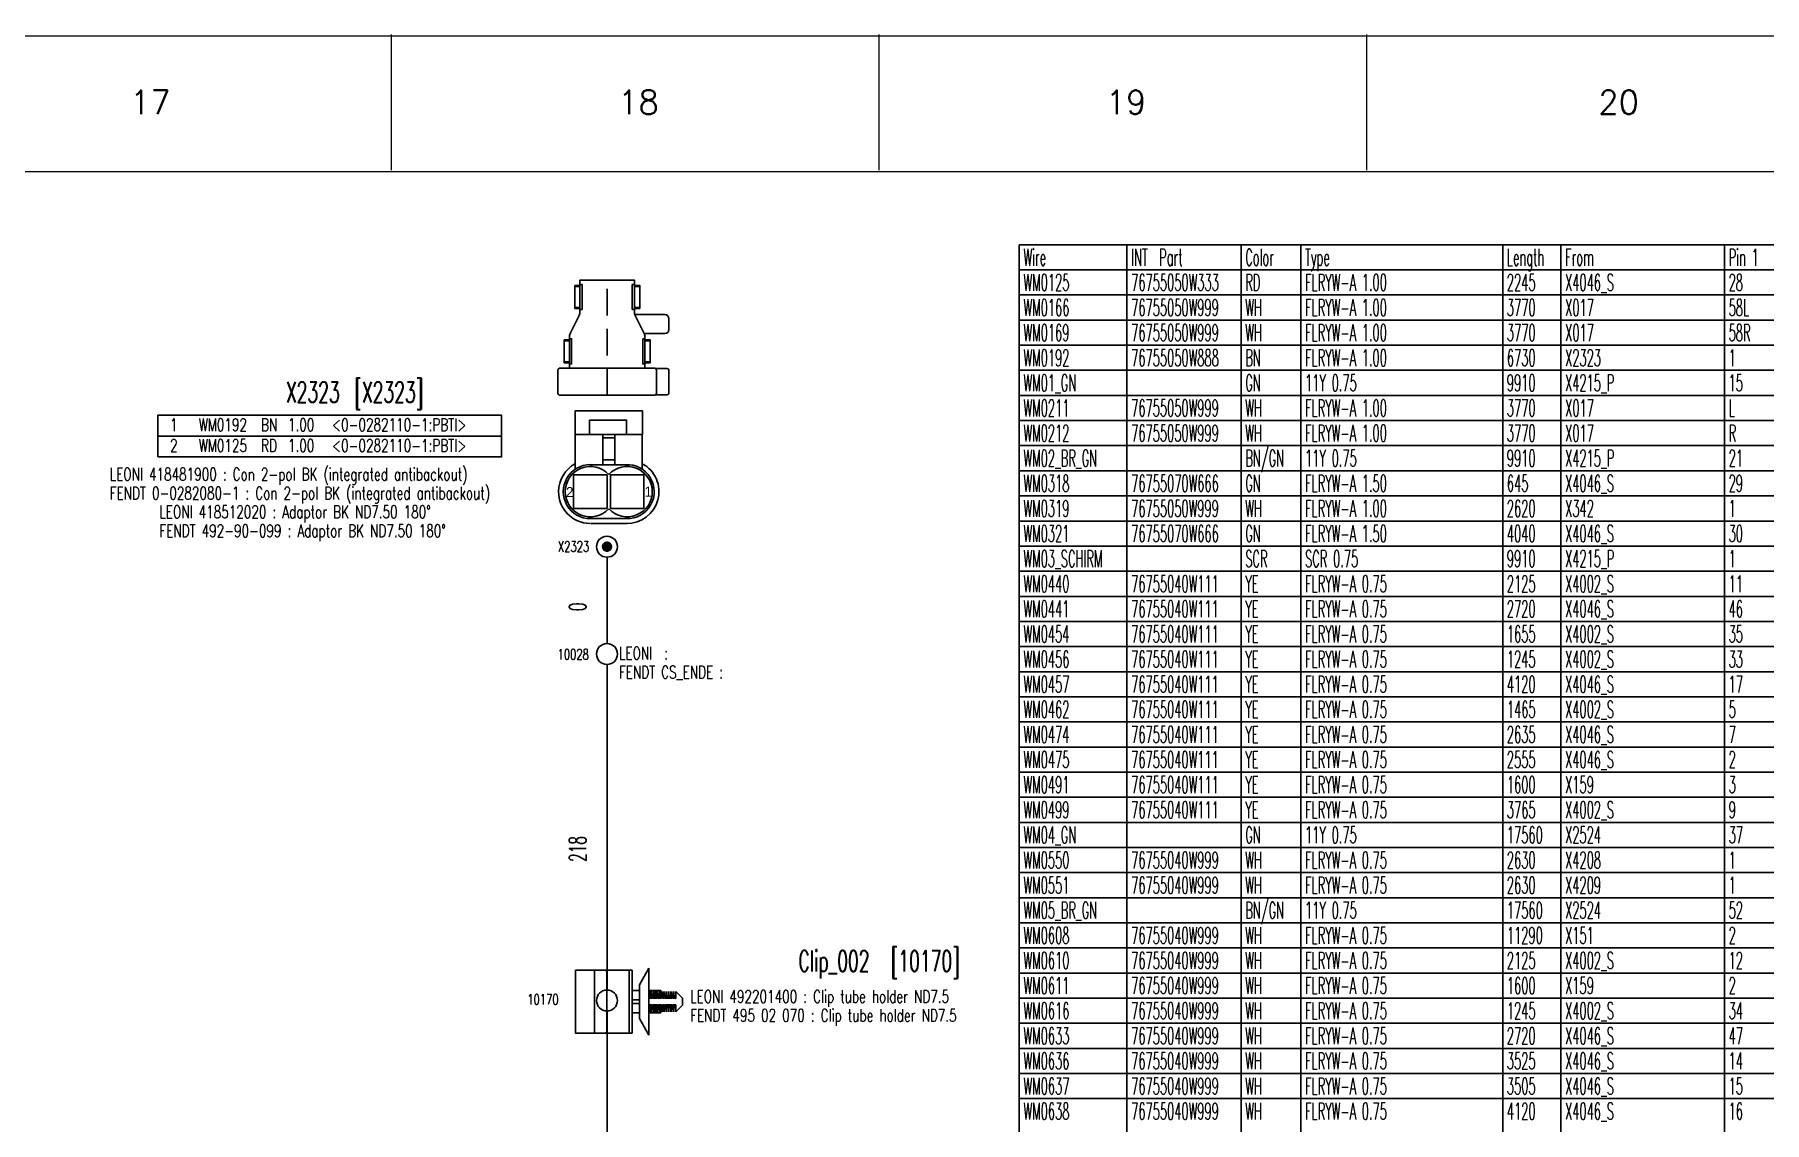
# Model space of a CAD drawing. Header units: millimetres. Extents: x -1 to 4489, y 0 to 1364.
# Drawn here: x 1926.4 to 2339.4, y 1103.8 to 1363.7 of the extents above; entities that cross this region are included whole.
import ezdxf

# ---------------------------------------------------------------- set-up
doc = ezdxf.new("R2010")
doc.units = ezdxf.units.MM
doc.linetypes.add('HIDDEN', pattern=[9.525, 6.35, -3.175])
for name, color, linetype in [('Drawingheader + Standards', 7, 'Continuous'), ('LAYER_0', 7, 'Continuous'), ('SYMBOLS', 7, 'Continuous')]:
    doc.layers.add(name, color=color, linetype=linetype)
doc.styles.add('DEFAULT', font='simplex.shx', dxfattribs={"bigfont": 'bigfont'})
doc.styles.add('HS-BUNDLE-DIMENSION', font='ROMANS.SHX', dxfattribs={"width": 0.6, "height": 4})
doc.styles.add('HS-COMP-DESCRIPTION', font='ROMANS.SHX', dxfattribs={"width": 0.6, "height": 5})
doc.styles.add('HS-NODE', font='ROMANS.SHX', dxfattribs={"width": 0.7, "height": 2.5})
doc.styles.add('HS-PART-NO', font='ROMANS.SHX', dxfattribs={"width": 0.7, "height": 3})
doc.styles.add('HS-TABLE-WIRE', font='ROMANS.SHX', dxfattribs={"width": 0.5, "height": 4})
doc.styles.add('HS-WIRE', font='ROMANS.SHX', dxfattribs={"width": 0.7, "height": 3})
doc.linetypes.add('NW_6_FHW_OPEN', pattern='A,0.0001,["=",Standard,S=0.4,R=0,X=0,Y=-0.2],-0.0001,["[]",Standard,S=0.3,R=0,X=-0.05,Y=-0.15],-0.2', length=0.2002)

# ---------------------------------------------------------------- blocks, each defined once
blk = doc.blocks.new('Rahmen')
at = {"layer": 'Drawingheader + Standards', "color": 0, "linetype": 'Continuous', "lineweight": 0}
for p, q in [((-7386.97, 743.98), (-2897.74, 743.92)), ((-5374.87, 744.28), (-5374.87, 711.86)), ((-5258.46, 744.28), (-5258.46, 711.86)), ((-5142.04, 744.28), (-5142.04, 711.86)), ((-7353.97, 711.56), (-2930.18, 711.56))]:
    blk.add_line(p, q, dxfattribs=at)
at = {"layer": 'Drawingheader + Standards', "color": 0, "linetype": 'Continuous', "lineweight": 0, "style": 'DEFAULT'}
for s, p in [('17', (-5437.27, 725.3)), ('18', (-5320.72, 725.3)), ('19', (-5204.3, 725.3)), ('20', (-5086.67, 725.3))]:
    blk.add_text(s, height=5.674, dxfattribs=at).set_placement(p)
blk = doc.blocks.new('492201400')
at = {"layer": 'SYMBOLS', "color": 7}
for points in [[(5.1, 23.932), (6.69, 25.542)], [(8.31, 25.542), (6.69, 25.542)], [(9.9, 23.932), (8.31, 25.542)], [(5.1, 23.932), (6.71, 23.932)], [(5.1, 23.472), (6.7, 23.592)], [(5.1, 23.472), (6.7, 23.472)], [(5.1, 23.032), (6.7, 23.162)], [(5.1, 23.032), (6.7, 23.032)], [(5.1, 22.592), (6.7, 22.712)], [(5.1, 22.592), (6.7, 22.592)], [(5.1, 22.112), (6.7, 22.232)], [(5.1, 22.112), (6.7, 22.112)], [(5.1, 21.622), (6.7, 21.742)], [(5.1, 21.622), (6.7, 21.622)], [(5.1, 21.202), (6.7, 21.332)], [(5.1, 21.202), (6.7, 21.202)], [(5.1, 21.202), (6.7, 21.202)], [(5.1, 20.792), (6.7, 20.922)], [(5.1, 20.792), (6.7, 20.792)], [(6.71, 23.932), (6.7, 23.592)], [(6.7, 23.472), (6.7, 23.162)], [(6.7, 23.032), (6.7, 22.712)], [(6.7, 22.592), (6.7, 22.232)], [(6.7, 22.112), (6.7, 21.742)], [(6.7, 21.622), (6.7, 21.332)], [(6.7, 21.202), (6.7, 20.922)], [(6.7, 20.792), (6.7, 20.522)], [(9.9, 23.932), (8.29, 23.932)], [(8.29, 23.932), (8.3, 23.592)], [(9.9, 23.472), (8.3, 23.592)], [(9.9, 23.472), (8.3, 23.472)], [(8.3, 23.472), (8.3, 23.162)], [(9.9, 23.032), (8.3, 23.162)], [(9.9, 23.032), (8.3, 23.032)], [(8.3, 23.032), (8.3, 22.712)], [(9.9, 22.592), (8.3, 22.712)], [(9.9, 22.592), (8.3, 22.592)], [(8.3, 22.592), (8.3, 22.232)], [(9.9, 22.112), (8.3, 22.232)], [(9.9, 22.112), (8.3, 22.112)], [(8.3, 22.112), (8.3, 21.742)], [(9.9, 21.622), (8.3, 21.742)], [(9.9, 21.622), (8.3, 21.622)], [(8.3, 21.622), (8.3, 21.332)], [(9.9, 21.202), (8.3, 21.332)], [(9.9, 21.202), (8.3, 21.202)], [(9.9, 21.202), (8.3, 21.202)], [(8.3, 21.202), (8.3, 20.922)], [(9.9, 20.792), (8.3, 20.922)], [(9.9, 20.792), (8.3, 20.792)], [(8.3, 20.792), (8.3, 20.522)], [(-0.5, 17.552), (15.5, 17.552)], [(3.49, 15.322), (-0.5, 17.552)], [(5.09, 20.382), (4.82, 20.382), (4.82, 17.712)], [(4.82, 17.712), (4.82, 17.552)], [(5.1, 20.392), (6.7, 20.522)], [(5.1, 20.392), (6.7, 20.392)], [(5.1, 19.952), (6.7, 20.082)], [(5.1, 19.952), (6.7, 19.952)], [(5.1, 19.542), (6.7, 19.662)], [(5.1, 19.542), (6.7, 19.542)], [(5.1, 19.082), (6.7, 19.212)], [(5.1, 19.082), (6.7, 19.082)], [(5.1, 18.682), (6.7, 18.812)], [(5.1, 18.682), (6.7, 18.682)], [(5.1, 18.262), (6.7, 18.382)], [(5.1, 18.262), (6.7, 18.262)], [(5.1, 17.822), (6.7, 17.942)], [(5.1, 17.822), (6.7, 17.822)], [(6.7, 20.392), (6.7, 20.082)], [(6.7, 19.952), (6.7, 19.662)], [(6.7, 19.542), (6.7, 19.212)], [(6.7, 19.082), (6.7, 18.812)], [(6.7, 18.382), (6.7, 18.682)], [(6.7, 17.942), (6.7, 18.262)], [(6.7, 17.822), (6.7, 17.552)], [(9.9, 20.392), (8.3, 20.522)], [(9.9, 20.392), (8.3, 20.392)], [(8.3, 20.392), (8.3, 20.082)], [(9.9, 19.952), (8.3, 20.082)], [(9.9, 19.952), (8.3, 19.952)], [(8.3, 19.952), (8.3, 19.662)], [(9.9, 19.542), (8.3, 19.662)], [(9.9, 19.542), (8.3, 19.542)], [(8.3, 19.542), (8.3, 19.212)], [(9.9, 19.082), (8.3, 19.212)], [(9.9, 19.082), (8.3, 19.082)], [(8.3, 19.082), (8.3, 18.812)], [(9.9, 18.682), (8.3, 18.812)], [(9.9, 18.682), (8.3, 18.682)], [(8.3, 18.382), (8.3, 18.682)], [(9.9, 18.262), (8.3, 18.382)], [(9.9, 18.262), (8.3, 18.262)], [(8.3, 17.942), (8.3, 18.262)], [(9.9, 17.822), (8.3, 17.942)], [(9.9, 17.822), (8.3, 17.822)], [(8.3, 17.822), (8.3, 17.552)], [(9.9, 20.382), (10.17, 20.382), (10.17, 17.712)], [(10.17, 17.712), (10.17, 17.552)], [(11.5, 15.292), (15.5, 17.552)], [(0, 0), (15, 0), (15, 13.5), (0, 13.5), (0, 0)], [(0, 12.836), (15, 12.836)], [(3.5, 15.292), (11.5, 15.292)], [(3.5, 15.292), (11.5, 15.292)], [(4.8, 15.292), (4.8, 13.501)], [(4.8, 13.501), (10.19, 13.501)], [(7.03, 15.292), (7.03, 13.501)], [(7.96, 15.292), (7.96, 13.501)], [(10.19, 15.292), (10.19, 13.501)], [(0.08, 4.535), (15, 4.535)], [(0.5, 7.523), (14.5, 7.523)]]:
    blk.add_lwpolyline(points, dxfattribs=at)
for centre, start, end in [((0.5, 7.023), 90, 180), ((14.5, 7.023), 0, 90)]:
    blk.add_arc(centre, 0.5, start, end, dxfattribs=at)
blk = doc.blocks.new('418481900')
at = {"layer": 'LAYER_0', "color": 7}
for points in [[(8.19, 21.3), (8.19, 26.96), (-7.83, 26.96), (-7.83, 21.12)], [(-1.26, 14.05), (-1.26, 21.3), (-7.89, 21.3)], [(-7.83, 13.05), (-7.83, 21.24)], [(-4.41, 21.29), (-4.41, 24.71), (4.4, 24.71), (4.4, 21.29)], [(-1.26, 21.3), (1.58, 21.3)], [(1.58, 14.05), (1.58, 21.3), (8.21, 21.3)], [(8.15, 13.05), (8.15, 21.24)], [(-1.26, 20.46), (1.63, 20.46)], [(-4.24, 14.05), (4.56, 14.05)], [(-1.26, 15.19), (1.58, 15.19)], [(-8.24, 3.6), (-0.24, 3.6), (-0.24, 11.61), (-8.24, 11.61), (-8.24, 3.6)], [(0.56, 3.6), (8.56, 3.6), (8.56, 11.61), (0.56, 11.61), (0.56, 3.6)], [(-4.24, 1.16), (4.56, 1.16)], [(-4.24, 0.02), (4.56, 0.02)]]:
    blk.add_lwpolyline(points, dxfattribs=at)
for centre, radius, start, end in [((-4.24, 7.61), 7.59, 118.22, 180), ((-4.24, 7.61), 6.45, 90, 270.03), ((-4.24, 7.61), 6, 42.813, 317.13), ((4.56, 7.61), 6, 223.38, 137.13), ((4.56, 7.61), 6.45, 268.59, 93.125), ((4.56, 7.61), 7.59, 268.59, 61.781), ((-4.24, 7.61), 7.59, 180, 268.88)]:
    blk.add_arc(centre, radius, start, end, dxfattribs=at)
for s, p in [('2', (-10.05, 6.31)), ('1', (8.69, 6.42))]:
    blk.add_text(s, height=2.4, dxfattribs=at).set_placement(p)
blk = doc.blocks.new('418512020')
at = {"layer": 'LAYER_0', "color": 7}
for points in [[(139.62, 95.967), (139.62, 103.5), (126.62, 103.5), (126.62, 95.968)], [(125.36, 102.25), (125.36, 96.747), (126.62, 96.747), (126.62, 102.25), (125.36, 102.25)], [(125.36, 102), (125.36, 96.997), (126.62, 96.997), (126.62, 102), (125.36, 102)], [(126.62, 102.5), (126.62, 96.497), (127.12, 96.497), (127.12, 102.5), (126.62, 102.5)], [(139.12, 102.5), (139.12, 96.497), (139.62, 96.497), (139.62, 102.5), (139.12, 102.5)], [(139.62, 102.25), (139.62, 96.747), (140.88, 96.747), (140.88, 102.25), (139.62, 102.25)], [(139.62, 102), (139.62, 96.996), (140.88, 96.996), (140.88, 102), (139.62, 102)], [(126.41, 95.075), (124.34, 90.935)], [(139.74, 95.259), (146.87, 95.259)], [(139.83, 95.077), (141.91, 90.919)], [(147.87, 94.259), (147.87, 91.736)], [(122.86, 89.247), (122.86, 83.747), (124.12, 83.747), (124.12, 89.247), (122.86, 89.247)], [(122.86, 88.996), (122.86, 83.996), (124.12, 83.996), (124.12, 88.996), (122.86, 88.996)], [(124.12, 90.005), (124.12, 82.497), (142.12, 82.497), (142.12, 90.023)], [(124.12, 89.496), (124.12, 83.496), (124.62, 83.496), (124.62, 89.496), (124.12, 89.496)], [(141.62, 89.496), (141.62, 83.496), (142.12, 83.496), (142.12, 89.496), (141.62, 89.496)], [(142, 90.736), (146.87, 90.736)], [(142.12, 89.246), (142.12, 83.746), (143.38, 83.746), (143.38, 89.246), (142.12, 89.246)], [(142.12, 88.996), (142.12, 83.996), (143.38, 83.996), (143.38, 88.996), (142.12, 88.996)], [(121.37, 81.997), (121.37, 76.497)], [(144.37, 82.497), (121.87, 82.497)], [(144.87, 82.359), (144.71, 82.359)], [(144.87, 82.359), (147.37, 82.359)], [(144.87, 76.497), (144.87, 81.997)], [(147.87, 76.639), (147.87, 81.859)], [(121.87, 75.997), (144.37, 75.997)], [(121.87, 75.997), (144.37, 75.997)], [(121.87, 75.997), (144.37, 75.997)], [(144.86, 76.139), (144.69, 76.139)], [(144.86, 76.139), (147.37, 76.139)]]:
    blk.add_lwpolyline(points, dxfattribs=at)
at = {"layer": 'LAYER_0', "color": 7, "linetype": 'HIDDEN'}
blk.add_lwpolyline([(133.12, 75.997), (133.12, 103.52)], dxfattribs=at)
at = {"layer": 'LAYER_0', "color": 7}
for centre, radius, start, end in [((124.62, 95.968), 2, 333.48, 0), ((141.62, 95.967), 2, 180, 206.43), ((146.87, 94.259), 1, 0, 90), ((126.12, 90.005), 2, 152.42, 180), ((140.12, 90.023), 2, 0, 26.607), ((146.87, 91.736), 1, 270, 0), ((121.87, 81.997), 0.5, 90, 180), ((144.37, 81.997), 0.5, 0, 90), ((147.37, 81.859), 0.5, 0, 90), ((121.87, 76.497), 0.5, 180, 270), ((144.37, 76.497), 0.5, 270, 0), ((147.37, 76.639), 0.5, 270, 0)]:
    blk.add_arc(centre, radius, start, end, dxfattribs=at)

msp = doc.modelspace()

# ---------------------------------------------------------------- linework, layer by layer
at = {"color": 7, "linetype": 'Continuous'}
for points in [[(2161.47, 1013.44), (2161.47, 1313.44)], [(2161.47, 1313.44), (2629.95, 1313.44)], [(2187.19, 1013.44), (2187.19, 1313.44)], [(2214.43, 1013.44), (2214.43, 1313.44)], [(2228.71, 1013.44), (2228.71, 1313.44)], [(2276.9, 1013.44), (2276.9, 1313.44)], [(2290.81, 1013.44), (2290.81, 1313.44)], [(2329.85, 1013.44), (2329.85, 1313.44)], [(2161.47, 1307.44), (2629.95, 1307.44)], [(2161.47, 1301.44), (2629.95, 1301.44)], [(2161.47, 1295.44), (2629.95, 1295.44)], [(2161.47, 1289.44), (2629.95, 1289.44)], [(2161.47, 1283.44), (2629.95, 1283.44)], [(2161.47, 1277.44), (2629.95, 1277.44)], [(1955.75, 1267.74), (1955.75, 1272.72), (2037.85, 1272.72), (2037.85, 1267.74), (1955.75, 1267.74)], [(2161.47, 1271.44), (2629.95, 1271.44)], [(1955.75, 1262.76), (1955.75, 1267.74), (2037.85, 1267.74), (2037.85, 1262.76), (1955.75, 1262.76)], [(2161.47, 1265.44), (2629.95, 1265.44)], [(2161.47, 1259.44), (2629.95, 1259.44)], [(2161.47, 1253.44), (2629.95, 1253.44)], [(2161.47, 1247.44), (2629.95, 1247.44)], [(2161.47, 1241.44), (2629.95, 1241.44)], [(2161.47, 1235.44), (2629.95, 1235.44)], [(2161.47, 1229.44), (2629.95, 1229.44)], [(2161.47, 1223.44), (2629.95, 1223.44)], [(2161.47, 1217.44), (2629.95, 1217.44)], [(2161.47, 1211.44), (2629.95, 1211.44)], [(2161.47, 1205.44), (2629.95, 1205.44)], [(2161.47, 1199.44), (2629.95, 1199.44)], [(2161.47, 1193.44), (2629.95, 1193.44)], [(2161.47, 1187.44), (2629.95, 1187.44)], [(2161.47, 1181.44), (2629.95, 1181.44)], [(2161.47, 1175.44), (2629.95, 1175.44)], [(2161.47, 1169.44), (2629.95, 1169.44)], [(2161.47, 1163.44), (2629.95, 1163.44)], [(2161.47, 1157.44), (2629.95, 1157.44)], [(2161.47, 1151.44), (2629.95, 1151.44)], [(2161.47, 1145.44), (2629.95, 1145.44)], [(2161.47, 1139.44), (2629.95, 1139.44)], [(2161.47, 1133.44), (2629.95, 1133.44)], [(2161.47, 1127.44), (2629.95, 1127.44)], [(2161.47, 1121.44), (2629.95, 1121.44)], [(2161.47, 1115.44), (2629.95, 1115.44)], [(2161.47, 1109.44), (2629.95, 1109.44)]]:
    msp.add_lwpolyline(points, dxfattribs=at)
msp.add_lwpolyline([(2062.41, 1241.3, 1.25, 1.25, 1), (2063.66, 1241.3, 1.25, 1.25, 1)], format="xyseb", close=True, dxfattribs=at)
at = {"color": 7, "ltscale": 8}
msp.add_lwpolyline([(2063.03, 1218.16), (2063.03, 1238.8)], dxfattribs=at)
at = {"color": 7, "linetype": 'NW_6_FHW_OPEN', "ltscale": 8}
for points in [[(2063.03, 1135.38), (2063.03, 1213.16)], [(2063.03, 1053.74), (2063.03, 1130.38)]]:
    msp.add_lwpolyline(points, dxfattribs=at)
at = {"color": 7, "linetype": 'Continuous'}
for centre in [(2063.03, 1241.3), (2063.03, 1215.66), (2063.03, 1132.88)]:
    msp.add_circle(centre, 2.5, dxfattribs=at)

# ---------------------------------------------------------------- block references
for name, p in [('Rahmen', (7386.39, 619.37)), ('418512020', (1929.95, 1201.48)), ('418481900', (2063.29, 1246.84))]:
    msp.add_blockref(name, p)
at = {"rotation": 270}
msp.add_blockref('492201400', (2055.5, 1140.11), dxfattribs=at)

# ---------------------------------------------------------------- texts
at = {"color": 1, "linetype": 'Continuous', "style": 'HS-TABLE-WIRE', "width": 0.5}
for s, p in [('Wire', (2162.47, 1308.44)), ('INT  Part', (2188.19, 1308.44)), ('Color', (2215.43, 1308.44)), ('Type', (2229.71, 1308.44)), ('Length', (2277.9, 1308.44)), ('From', (2291.81, 1308.44)), ('Pin 1', (2330.85, 1308.44))]:
    msp.add_text(s, height=4, dxfattribs=at).set_placement(p)
at = {"color": 92, "linetype": 'Continuous'}
for s, height, style, width, p in [('WM0125', 4, 'HS-TABLE-WIRE', 0.5, (2162.47, 1302.44)), ('76755050W333', 4, 'HS-TABLE-WIRE', 0.5, (2188.19, 1302.44)), ('RD', 4, 'HS-TABLE-WIRE', 0.5, (2215.43, 1302.44)), ('FLRYW-A 1.00', 4, 'HS-TABLE-WIRE', 0.5, (2229.71, 1302.44)), ('2245', 4, 'HS-TABLE-WIRE', 0.5, (2277.9, 1302.44)), ('X4046_S      ', 4, 'HS-TABLE-WIRE', 0.5, (2291.81, 1302.44)), ('28', 4, 'HS-TABLE-WIRE', 0.5, (2330.85, 1302.44)), ('WM0166', 4, 'HS-TABLE-WIRE', 0.5, (2162.47, 1296.44)), ('76755050W999', 4, 'HS-TABLE-WIRE', 0.5, (2188.19, 1296.44)), ('WH', 4, 'HS-TABLE-WIRE', 0.5, (2215.43, 1296.44)), ('FLRYW-A 1.00', 4, 'HS-TABLE-WIRE', 0.5, (2229.71, 1296.44)), ('3770', 4, 'HS-TABLE-WIRE', 0.5, (2277.9, 1296.44)), ('X017      ', 4, 'HS-TABLE-WIRE', 0.5, (2291.81, 1296.44)), ('58L', 4, 'HS-TABLE-WIRE', 0.5, (2330.85, 1296.44)), ('WM0169', 4, 'HS-TABLE-WIRE', 0.5, (2162.47, 1290.44)), ('76755050W999', 4, 'HS-TABLE-WIRE', 0.5, (2188.19, 1290.44)), ('WH', 4, 'HS-TABLE-WIRE', 0.5, (2215.43, 1290.44)), ('FLRYW-A 1.00', 4, 'HS-TABLE-WIRE', 0.5, (2229.71, 1290.44)), ('3770', 4, 'HS-TABLE-WIRE', 0.5, (2277.9, 1290.44)), ('X017      ', 4, 'HS-TABLE-WIRE', 0.5, (2291.81, 1290.44)), ('58R', 4, 'HS-TABLE-WIRE', 0.5, (2330.85, 1290.44)), ('WM0192', 4, 'HS-TABLE-WIRE', 0.5, (2162.47, 1284.44)), ('76755050W888', 4, 'HS-TABLE-WIRE', 0.5, (2188.19, 1284.44)), ('BN', 4, 'HS-TABLE-WIRE', 0.5, (2215.43, 1284.44)), ('FLRYW-A 1.00', 4, 'HS-TABLE-WIRE', 0.5, (2229.71, 1284.44)), ('6730', 4, 'HS-TABLE-WIRE', 0.5, (2277.9, 1284.44)), ('X2323      ', 4, 'HS-TABLE-WIRE', 0.5, (2291.81, 1284.44)), ('1', 4, 'HS-TABLE-WIRE', 0.5, (2330.85, 1284.44)), ('WM01_GN', 4, 'HS-TABLE-WIRE', 0.5, (2162.47, 1278.44)), ('GN', 4, 'HS-TABLE-WIRE', 0.5, (2215.43, 1278.44)), ('11Y 0.75', 4, 'HS-TABLE-WIRE', 0.5, (2229.71, 1278.44)), ('9910', 4, 'HS-TABLE-WIRE', 0.5, (2277.9, 1278.44)), ('X4215_P      ', 4, 'HS-TABLE-WIRE', 0.5, (2291.81, 1278.44)), ('15', 4, 'HS-TABLE-WIRE', 0.5, (2330.85, 1278.44)), ('WM0211', 4, 'HS-TABLE-WIRE', 0.5, (2162.47, 1272.44)), ('76755050W999', 4, 'HS-TABLE-WIRE', 0.5, (2188.19, 1272.44)), ('WH', 4, 'HS-TABLE-WIRE', 0.5, (2215.43, 1272.44)), ('FLRYW-A 1.00', 4, 'HS-TABLE-WIRE', 0.5, (2229.71, 1272.44)), ('3770', 4, 'HS-TABLE-WIRE', 0.5, (2277.9, 1272.44)), ('X017      ', 4, 'HS-TABLE-WIRE', 0.5, (2291.81, 1272.44)), ('L', 4, 'HS-TABLE-WIRE', 0.5, (2330.85, 1272.44)), ('WM0192 ', 3, 'HS-WIRE', 0.7, (1965.55, 1268.94)), ('BN ', 3, 'HS-WIRE', 0.7, (1980.45, 1268.94)), ('1.00 ', 3, 'HS-WIRE', 0.7, (1986.85, 1268.94)), (' <0-0282110-1:PBTI>  ', 3, 'HS-WIRE', 0.7, (1995.95, 1268.94)), ('WM0212', 4, 'HS-TABLE-WIRE', 0.5, (2162.47, 1266.44)), ('76755050W999', 4, 'HS-TABLE-WIRE', 0.5, (2188.19, 1266.44)), ('WH', 4, 'HS-TABLE-WIRE', 0.5, (2215.43, 1266.44)), ('FLRYW-A 1.00', 4, 'HS-TABLE-WIRE', 0.5, (2229.71, 1266.44)), ('3770', 4, 'HS-TABLE-WIRE', 0.5, (2277.9, 1266.44)), ('X017      ', 4, 'HS-TABLE-WIRE', 0.5, (2291.81, 1266.44)), ('R', 4, 'HS-TABLE-WIRE', 0.5, (2330.85, 1266.44)), ('WM0125 ', 3, 'HS-WIRE', 0.7, (1965.55, 1263.96)), ('RD ', 3, 'HS-WIRE', 0.7, (1980.45, 1263.96)), ('1.00 ', 3, 'HS-WIRE', 0.7, (1986.85, 1263.96)), (' <0-0282110-1:PBTI>  ', 3, 'HS-WIRE', 0.7, (1995.95, 1263.96)), ('WM02_BR_GN', 4, 'HS-TABLE-WIRE', 0.5, (2162.47, 1260.44)), ('BN/GN', 4, 'HS-TABLE-WIRE', 0.5, (2215.43, 1260.44)), ('11Y 0.75', 4, 'HS-TABLE-WIRE', 0.5, (2229.71, 1260.44)), ('9910', 4, 'HS-TABLE-WIRE', 0.5, (2277.9, 1260.44)), ('X4215_P      ', 4, 'HS-TABLE-WIRE', 0.5, (2291.81, 1260.44)), ('21', 4, 'HS-TABLE-WIRE', 0.5, (2330.85, 1260.44)), ('WM0318', 4, 'HS-TABLE-WIRE', 0.5, (2162.47, 1254.44)), ('76755070W666', 4, 'HS-TABLE-WIRE', 0.5, (2188.19, 1254.44)), ('GN', 4, 'HS-TABLE-WIRE', 0.5, (2215.43, 1254.44)), ('FLRYW-A 1.50', 4, 'HS-TABLE-WIRE', 0.5, (2229.71, 1254.44)), ('645', 4, 'HS-TABLE-WIRE', 0.5, (2277.9, 1254.44)), ('X4046_S      ', 4, 'HS-TABLE-WIRE', 0.5, (2291.81, 1254.44)), ('29', 4, 'HS-TABLE-WIRE', 0.5, (2330.85, 1254.44)), ('WM0319', 4, 'HS-TABLE-WIRE', 0.5, (2162.47, 1248.44)), ('76755050W999', 4, 'HS-TABLE-WIRE', 0.5, (2188.19, 1248.44)), ('WH', 4, 'HS-TABLE-WIRE', 0.5, (2215.43, 1248.44)), ('FLRYW-A 1.00', 4, 'HS-TABLE-WIRE', 0.5, (2229.71, 1248.44)), ('2620', 4, 'HS-TABLE-WIRE', 0.5, (2277.9, 1248.44)), ('X342      ', 4, 'HS-TABLE-WIRE', 0.5, (2291.81, 1248.44)), ('1', 4, 'HS-TABLE-WIRE', 0.5, (2330.85, 1248.44)), ('WM0321', 4, 'HS-TABLE-WIRE', 0.5, (2162.47, 1242.44)), ('76755070W666', 4, 'HS-TABLE-WIRE', 0.5, (2188.19, 1242.44)), ('GN', 4, 'HS-TABLE-WIRE', 0.5, (2215.43, 1242.44)), ('FLRYW-A 1.50', 4, 'HS-TABLE-WIRE', 0.5, (2229.71, 1242.44)), ('4040', 4, 'HS-TABLE-WIRE', 0.5, (2277.9, 1242.44)), ('X4046_S      ', 4, 'HS-TABLE-WIRE', 0.5, (2291.81, 1242.44)), ('30', 4, 'HS-TABLE-WIRE', 0.5, (2330.85, 1242.44)), ('WM03_SCHIRM', 4, 'HS-TABLE-WIRE', 0.5, (2162.47, 1236.44)), ('SCR', 4, 'HS-TABLE-WIRE', 0.5, (2215.43, 1236.44)), ('SCR 0.75', 4, 'HS-TABLE-WIRE', 0.5, (2229.71, 1236.44)), ('9910', 4, 'HS-TABLE-WIRE', 0.5, (2277.9, 1236.44)), ('X4215_P      ', 4, 'HS-TABLE-WIRE', 0.5, (2291.81, 1236.44)), ('1', 4, 'HS-TABLE-WIRE', 0.5, (2330.85, 1236.44)), ('WM0440', 4, 'HS-TABLE-WIRE', 0.5, (2162.47, 1230.44)), ('76755040W111', 4, 'HS-TABLE-WIRE', 0.5, (2188.19, 1230.44)), ('YE', 4, 'HS-TABLE-WIRE', 0.5, (2215.43, 1230.44)), ('FLRYW-A 0.75', 4, 'HS-TABLE-WIRE', 0.5, (2229.71, 1230.44)), ('2125', 4, 'HS-TABLE-WIRE', 0.5, (2277.9, 1230.44)), ('X4002_S      ', 4, 'HS-TABLE-WIRE', 0.5, (2291.81, 1230.44)), ('11', 4, 'HS-TABLE-WIRE', 0.5, (2330.85, 1230.44)), ('WM0441', 4, 'HS-TABLE-WIRE', 0.5, (2162.47, 1224.44)), ('76755040W111', 4, 'HS-TABLE-WIRE', 0.5, (2188.19, 1224.44)), ('YE', 4, 'HS-TABLE-WIRE', 0.5, (2215.43, 1224.44)), ('FLRYW-A 0.75', 4, 'HS-TABLE-WIRE', 0.5, (2229.71, 1224.44)), ('2720', 4, 'HS-TABLE-WIRE', 0.5, (2277.9, 1224.44)), ('X4046_S      ', 4, 'HS-TABLE-WIRE', 0.5, (2291.81, 1224.44)), ('46', 4, 'HS-TABLE-WIRE', 0.5, (2330.85, 1224.44)), ('WM0454', 4, 'HS-TABLE-WIRE', 0.5, (2162.47, 1218.44)), ('76755040W111', 4, 'HS-TABLE-WIRE', 0.5, (2188.19, 1218.44)), ('YE', 4, 'HS-TABLE-WIRE', 0.5, (2215.43, 1218.44)), ('FLRYW-A 0.75', 4, 'HS-TABLE-WIRE', 0.5, (2229.71, 1218.44)), ('1655', 4, 'HS-TABLE-WIRE', 0.5, (2277.9, 1218.44)), ('X4002_S      ', 4, 'HS-TABLE-WIRE', 0.5, (2291.81, 1218.44)), ('35', 4, 'HS-TABLE-WIRE', 0.5, (2330.85, 1218.44)), ('WM0456', 4, 'HS-TABLE-WIRE', 0.5, (2162.47, 1212.44)), ('76755040W111', 4, 'HS-TABLE-WIRE', 0.5, (2188.19, 1212.44)), ('YE', 4, 'HS-TABLE-WIRE', 0.5, (2215.43, 1212.44)), ('FLRYW-A 0.75', 4, 'HS-TABLE-WIRE', 0.5, (2229.71, 1212.44)), ('1245', 4, 'HS-TABLE-WIRE', 0.5, (2277.9, 1212.44)), ('X4002_S      ', 4, 'HS-TABLE-WIRE', 0.5, (2291.81, 1212.44)), ('33', 4, 'HS-TABLE-WIRE', 0.5, (2330.85, 1212.44)), ('WM0457', 4, 'HS-TABLE-WIRE', 0.5, (2162.47, 1206.44)), ('76755040W111', 4, 'HS-TABLE-WIRE', 0.5, (2188.19, 1206.44)), ('YE', 4, 'HS-TABLE-WIRE', 0.5, (2215.43, 1206.44)), ('FLRYW-A 0.75', 4, 'HS-TABLE-WIRE', 0.5, (2229.71, 1206.44)), ('4120', 4, 'HS-TABLE-WIRE', 0.5, (2277.9, 1206.44)), ('X4046_S      ', 4, 'HS-TABLE-WIRE', 0.5, (2291.81, 1206.44)), ('17', 4, 'HS-TABLE-WIRE', 0.5, (2330.85, 1206.44)), ('WM0462', 4, 'HS-TABLE-WIRE', 0.5, (2162.47, 1200.44)), ('76755040W111', 4, 'HS-TABLE-WIRE', 0.5, (2188.19, 1200.44)), ('YE', 4, 'HS-TABLE-WIRE', 0.5, (2215.43, 1200.44)), ('FLRYW-A 0.75', 4, 'HS-TABLE-WIRE', 0.5, (2229.71, 1200.44)), ('1465', 4, 'HS-TABLE-WIRE', 0.5, (2277.9, 1200.44)), ('X4002_S      ', 4, 'HS-TABLE-WIRE', 0.5, (2291.81, 1200.44)), ('5', 4, 'HS-TABLE-WIRE', 0.5, (2330.85, 1200.44)), ('WM0474', 4, 'HS-TABLE-WIRE', 0.5, (2162.47, 1194.44)), ('76755040W111', 4, 'HS-TABLE-WIRE', 0.5, (2188.19, 1194.44)), ('YE', 4, 'HS-TABLE-WIRE', 0.5, (2215.43, 1194.44)), ('FLRYW-A 0.75', 4, 'HS-TABLE-WIRE', 0.5, (2229.71, 1194.44)), ('2635', 4, 'HS-TABLE-WIRE', 0.5, (2277.9, 1194.44)), ('X4046_S      ', 4, 'HS-TABLE-WIRE', 0.5, (2291.81, 1194.44)), ('7', 4, 'HS-TABLE-WIRE', 0.5, (2330.85, 1194.44)), ('WM0475', 4, 'HS-TABLE-WIRE', 0.5, (2162.47, 1188.44)), ('76755040W111', 4, 'HS-TABLE-WIRE', 0.5, (2188.19, 1188.44)), ('YE', 4, 'HS-TABLE-WIRE', 0.5, (2215.43, 1188.44)), ('FLRYW-A 0.75', 4, 'HS-TABLE-WIRE', 0.5, (2229.71, 1188.44)), ('2555', 4, 'HS-TABLE-WIRE', 0.5, (2277.9, 1188.44)), ('X4046_S      ', 4, 'HS-TABLE-WIRE', 0.5, (2291.81, 1188.44)), ('2', 4, 'HS-TABLE-WIRE', 0.5, (2330.85, 1188.44)), ('WM0491', 4, 'HS-TABLE-WIRE', 0.5, (2162.47, 1182.44)), ('76755040W111', 4, 'HS-TABLE-WIRE', 0.5, (2188.19, 1182.44)), ('YE', 4, 'HS-TABLE-WIRE', 0.5, (2215.43, 1182.44)), ('FLRYW-A 0.75', 4, 'HS-TABLE-WIRE', 0.5, (2229.71, 1182.44)), ('1600', 4, 'HS-TABLE-WIRE', 0.5, (2277.9, 1182.44)), ('X159      ', 4, 'HS-TABLE-WIRE', 0.5, (2291.81, 1182.44)), ('3', 4, 'HS-TABLE-WIRE', 0.5, (2330.85, 1182.44)), ('WM0499', 4, 'HS-TABLE-WIRE', 0.5, (2162.47, 1176.44)), ('76755040W111', 4, 'HS-TABLE-WIRE', 0.5, (2188.19, 1176.44)), ('YE', 4, 'HS-TABLE-WIRE', 0.5, (2215.43, 1176.44)), ('FLRYW-A 0.75', 4, 'HS-TABLE-WIRE', 0.5, (2229.71, 1176.44)), ('3765', 4, 'HS-TABLE-WIRE', 0.5, (2277.9, 1176.44)), ('X4002_S      ', 4, 'HS-TABLE-WIRE', 0.5, (2291.81, 1176.44)), ('9', 4, 'HS-TABLE-WIRE', 0.5, (2330.85, 1176.44)), ('WM04_GN', 4, 'HS-TABLE-WIRE', 0.5, (2162.47, 1170.44)), ('GN', 4, 'HS-TABLE-WIRE', 0.5, (2215.43, 1170.44)), ('11Y 0.75', 4, 'HS-TABLE-WIRE', 0.5, (2229.71, 1170.44)), ('17560', 4, 'HS-TABLE-WIRE', 0.5, (2277.9, 1170.44)), ('X2524      ', 4, 'HS-TABLE-WIRE', 0.5, (2291.81, 1170.44)), ('37', 4, 'HS-TABLE-WIRE', 0.5, (2330.85, 1170.44)), ('WM0550', 4, 'HS-TABLE-WIRE', 0.5, (2162.47, 1164.44)), ('76755040W999', 4, 'HS-TABLE-WIRE', 0.5, (2188.19, 1164.44)), ('WH', 4, 'HS-TABLE-WIRE', 0.5, (2215.43, 1164.44)), ('FLRYW-A 0.75', 4, 'HS-TABLE-WIRE', 0.5, (2229.71, 1164.44)), ('2630', 4, 'HS-TABLE-WIRE', 0.5, (2277.9, 1164.44)), ('X4208      ', 4, 'HS-TABLE-WIRE', 0.5, (2291.81, 1164.44)), ('1', 4, 'HS-TABLE-WIRE', 0.5, (2330.85, 1164.44)), ('WM0551', 4, 'HS-TABLE-WIRE', 0.5, (2162.47, 1158.44)), ('76755040W999', 4, 'HS-TABLE-WIRE', 0.5, (2188.19, 1158.44)), ('WH', 4, 'HS-TABLE-WIRE', 0.5, (2215.43, 1158.44)), ('FLRYW-A 0.75', 4, 'HS-TABLE-WIRE', 0.5, (2229.71, 1158.44)), ('2630', 4, 'HS-TABLE-WIRE', 0.5, (2277.9, 1158.44)), ('X4209      ', 4, 'HS-TABLE-WIRE', 0.5, (2291.81, 1158.44)), ('1', 4, 'HS-TABLE-WIRE', 0.5, (2330.85, 1158.44)), ('BN/GN', 4, 'HS-TABLE-WIRE', 0.5, (2215.43, 1152.44)), ('WM05_BR_GN', 4, 'HS-TABLE-WIRE', 0.5, (2162.47, 1152.44)), ('11Y 0.75', 4, 'HS-TABLE-WIRE', 0.5, (2229.71, 1152.44)), ('17560', 4, 'HS-TABLE-WIRE', 0.5, (2277.9, 1152.44)), ('X2524      ', 4, 'HS-TABLE-WIRE', 0.5, (2291.81, 1152.44)), ('52', 4, 'HS-TABLE-WIRE', 0.5, (2330.85, 1152.44)), ('WM0608', 4, 'HS-TABLE-WIRE', 0.5, (2162.47, 1146.44)), ('76755040W999', 4, 'HS-TABLE-WIRE', 0.5, (2188.19, 1146.44)), ('WH', 4, 'HS-TABLE-WIRE', 0.5, (2215.43, 1146.44)), ('FLRYW-A 0.75', 4, 'HS-TABLE-WIRE', 0.5, (2229.71, 1146.44)), ('11290', 4, 'HS-TABLE-WIRE', 0.5, (2277.9, 1146.44)), ('X151      ', 4, 'HS-TABLE-WIRE', 0.5, (2291.81, 1146.44)), ('2', 4, 'HS-TABLE-WIRE', 0.5, (2330.85, 1146.44)), ('WM0610', 4, 'HS-TABLE-WIRE', 0.5, (2162.47, 1140.44)), ('76755040W999', 4, 'HS-TABLE-WIRE', 0.5, (2188.19, 1140.44)), ('WH', 4, 'HS-TABLE-WIRE', 0.5, (2215.43, 1140.44)), ('FLRYW-A 0.75', 4, 'HS-TABLE-WIRE', 0.5, (2229.71, 1140.44)), ('2125', 4, 'HS-TABLE-WIRE', 0.5, (2277.9, 1140.44)), ('X4002_S      ', 4, 'HS-TABLE-WIRE', 0.5, (2291.81, 1140.44)), ('12', 4, 'HS-TABLE-WIRE', 0.5, (2330.85, 1140.44)), ('WM0611', 4, 'HS-TABLE-WIRE', 0.5, (2162.47, 1134.44)), ('76755040W999', 4, 'HS-TABLE-WIRE', 0.5, (2188.19, 1134.44)), ('WH', 4, 'HS-TABLE-WIRE', 0.5, (2215.43, 1134.44)), ('FLRYW-A 0.75', 4, 'HS-TABLE-WIRE', 0.5, (2229.71, 1134.44)), ('1600', 4, 'HS-TABLE-WIRE', 0.5, (2277.9, 1134.44)), ('X159      ', 4, 'HS-TABLE-WIRE', 0.5, (2291.81, 1134.44)), ('2', 4, 'HS-TABLE-WIRE', 0.5, (2330.85, 1134.44)), ('WM0616', 4, 'HS-TABLE-WIRE', 0.5, (2162.47, 1128.44)), ('76755040W999', 4, 'HS-TABLE-WIRE', 0.5, (2188.19, 1128.44)), ('WH', 4, 'HS-TABLE-WIRE', 0.5, (2215.43, 1128.44)), ('FLRYW-A 0.75', 4, 'HS-TABLE-WIRE', 0.5, (2229.71, 1128.44)), ('1245', 4, 'HS-TABLE-WIRE', 0.5, (2277.9, 1128.44)), ('X4002_S      ', 4, 'HS-TABLE-WIRE', 0.5, (2291.81, 1128.44)), ('34', 4, 'HS-TABLE-WIRE', 0.5, (2330.85, 1128.44)), ('WM0633', 4, 'HS-TABLE-WIRE', 0.5, (2162.47, 1122.44)), ('76755040W999', 4, 'HS-TABLE-WIRE', 0.5, (2188.19, 1122.44)), ('WH', 4, 'HS-TABLE-WIRE', 0.5, (2215.43, 1122.44)), ('FLRYW-A 0.75', 4, 'HS-TABLE-WIRE', 0.5, (2229.71, 1122.44)), ('2720', 4, 'HS-TABLE-WIRE', 0.5, (2277.9, 1122.44)), ('X4046_S      ', 4, 'HS-TABLE-WIRE', 0.5, (2291.81, 1122.44)), ('47', 4, 'HS-TABLE-WIRE', 0.5, (2330.85, 1122.44)), ('WM0636', 4, 'HS-TABLE-WIRE', 0.5, (2162.47, 1116.44)), ('76755040W999', 4, 'HS-TABLE-WIRE', 0.5, (2188.19, 1116.44)), ('WH', 4, 'HS-TABLE-WIRE', 0.5, (2215.43, 1116.44)), ('FLRYW-A 0.75', 4, 'HS-TABLE-WIRE', 0.5, (2229.71, 1116.44)), ('3525', 4, 'HS-TABLE-WIRE', 0.5, (2277.9, 1116.44)), ('X4046_S      ', 4, 'HS-TABLE-WIRE', 0.5, (2291.81, 1116.44)), ('14', 4, 'HS-TABLE-WIRE', 0.5, (2330.85, 1116.44)), ('WM0637', 4, 'HS-TABLE-WIRE', 0.5, (2162.47, 1110.44)), ('76755040W999', 4, 'HS-TABLE-WIRE', 0.5, (2188.19, 1110.44)), ('WH', 4, 'HS-TABLE-WIRE', 0.5, (2215.43, 1110.44)), ('FLRYW-A 0.75', 4, 'HS-TABLE-WIRE', 0.5, (2229.71, 1110.44)), ('3505', 4, 'HS-TABLE-WIRE', 0.5, (2277.9, 1110.44)), ('X4046_S      ', 4, 'HS-TABLE-WIRE', 0.5, (2291.81, 1110.44)), ('15', 4, 'HS-TABLE-WIRE', 0.5, (2330.85, 1110.44)), ('WM0638', 4, 'HS-TABLE-WIRE', 0.5, (2162.47, 1104.44)), ('76755040W999', 4, 'HS-TABLE-WIRE', 0.5, (2188.19, 1104.44)), ('WH', 4, 'HS-TABLE-WIRE', 0.5, (2215.43, 1104.44)), ('FLRYW-A 0.75', 4, 'HS-TABLE-WIRE', 0.5, (2229.71, 1104.44)), ('4120', 4, 'HS-TABLE-WIRE', 0.5, (2277.9, 1104.44)), ('X4046_S      ', 4, 'HS-TABLE-WIRE', 0.5, (2291.81, 1104.44)), ('16', 4, 'HS-TABLE-WIRE', 0.5, (2330.85, 1104.44))]:
    msp.add_text(s, height=height, dxfattribs=dict(at, style=style, width=width)).set_placement(p)
at = {"color": 42, "linetype": 'Continuous', "style": 'HS-COMP-DESCRIPTION', "width": 0.6}
for s, p in [('X2323', (1986.35, 1275.72)), ('Clip_002', (2108.74, 1139.84))]:
    msp.add_text(s, height=5, dxfattribs=at).set_placement(p)
at = {"color": 5, "linetype": 'Continuous'}
for s, height, style, width, p in [(' [X2323]', 5, 'HS-COMP-DESCRIPTION', 0.6, (2000.64, 1275.72)), ('X2323', 2.5, 'HS-NODE', 0.7, (2051.29, 1240.1)), ('10028', 2.5, 'HS-NODE', 0.7, (2051.21, 1214.32)), (' [10170]', 5, 'HS-COMP-DESCRIPTION', 0.6, (2128.74, 1139.84)), ('10170', 2.5, 'HS-NODE', 0.7, (2043.98, 1131.89))]:
    msp.add_text(s, height=height, dxfattribs=dict(at, style=style, width=width)).set_placement(p)
at = {"color": 7, "linetype": 'Continuous', "style": 'HS-WIRE', "width": 0.7}
for s, p in [(' 1  ', (1957.25, 1268.94)), (' 2  ', (1957.25, 1263.96))]:
    msp.add_text(s, height=3, dxfattribs=at).set_placement(p)
at = {"color": 200, "linetype": 'Continuous', "style": 'HS-PART-NO', "width": 0.7}
for s, p in [('LEONI 418481900 : Con 2-pol BK (integrated antibackout)', (1944.3, 1257.11)), ('FENDT 0-0282080-1 : Con 2-pol BK (integrated antibackout)', (1944.3, 1252.61)), ('LEONI 418512020 : Adaptor BK ND7.50 180°', (1956.15, 1248.11)), ('FENDT 492-90-099 : Adaptor BK ND7.50 180°', (1956.15, 1243.61)), ('LEONI  :', (2065.89, 1214.35)), ('FENDT CS_ENDE :', (2065.89, 1209.85)), ('LEONI 492201400 : Clip tube holder ND7.5', (2082.89, 1132.34)), ('FENDT 495 02 070 : Clip tube holder ND7.5', (2082.89, 1127.84))]:
    msp.add_text(s, height=3, dxfattribs=at).set_placement(p)
at = {"color": 1, "linetype": 'Continuous', "ltscale": 8, "style": 'HS-BUNDLE-DIMENSION', "width": 0.6}
for s, p in [('0', (2058.03, 1225.91)), ('218', (2058.03, 1165.99))]:
    msp.add_text(s, height=4, rotation=90, dxfattribs=at).set_placement(p)

doc.saveas('drawing.dxf')
